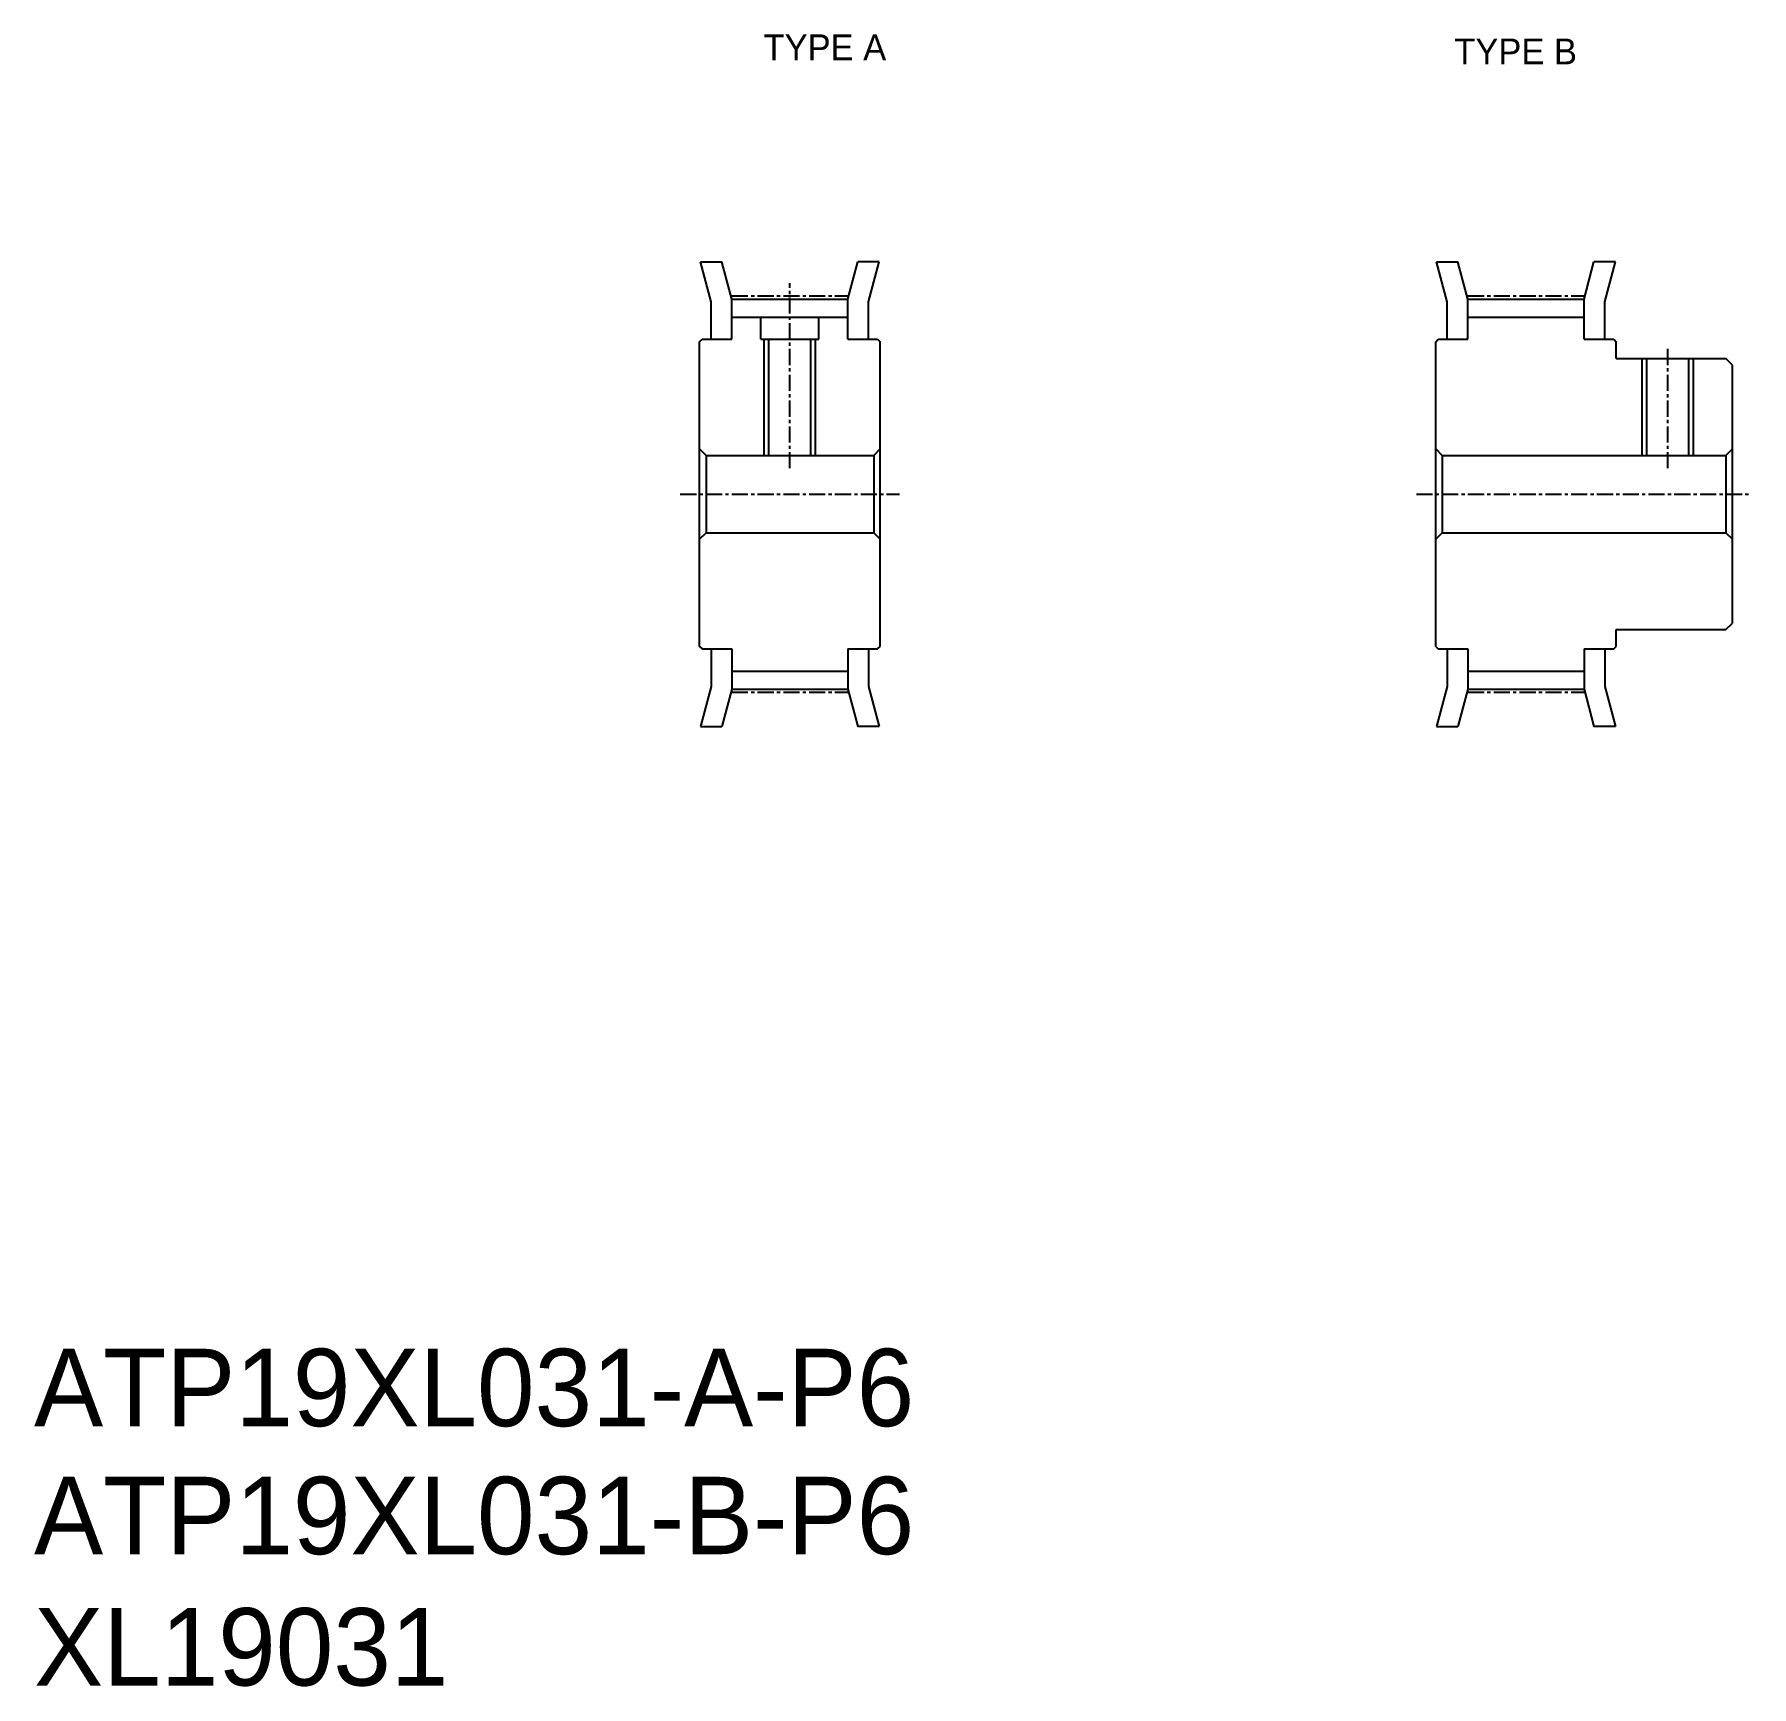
# Model space of a CAD drawing. Extents: x -286 to -153, y -61 to 67.
import ezdxf

# ---------------------------------------------------------------- set-up
doc = ezdxf.new("R2010")
doc.units = 0
doc.linetypes.add('CENTER', pattern=[2, 1.25, -0.25, 0.25, -0.25])
doc.layers.get('0').update_dxf_attribs({"linetype": 'CONTINUOUS'})
doc.layers.add('CENTER', color=1, linetype='CENTER')

msp = doc.modelspace()

# ---------------------------------------------------------------- linework, layer by layer
for p, q in [((-234.32, 49.53), (-232.66, 49.53)), ((-233.49, 46.43), (-234.32, 49.53)), ((-231.89, 46.64), (-232.66, 49.53)), ((-222.89, 46.64), (-222.11, 49.53)), ((-220.46, 49.53), (-222.11, 49.53)), ((-221.29, 46.43), (-220.46, 49.53)), ((-177.24, 49.53), (-175.59, 49.53)), ((-176.41, 46.43), (-177.24, 49.53)), ((-174.81, 46.64), (-175.59, 49.53)), ((-165.81, 46.64), (-165.04, 49.53)), ((-163.38, 49.53), (-165.04, 49.53)), ((-164.21, 46.43), (-163.38, 49.53)), ((-231.89, 46.64), (-222.89, 46.64)), ((-231.89, 43.53), (-231.89, 46.64)), ((-222.89, 43.53), (-222.89, 46.64)), ((-174.81, 46.64), (-165.81, 46.64)), ((-174.81, 43.53), (-174.81, 46.64)), ((-165.81, 43.53), (-165.81, 46.64)), ((-233.49, 43.53), (-233.49, 46.43)), ((-221.29, 43.53), (-221.29, 46.43)), ((-176.41, 43.53), (-176.41, 46.43)), ((-164.21, 43.53), (-164.21, 46.43)), ((-231.89, 45.24), (-222.89, 45.24)), ((-229.64, 43.53), (-229.64, 45.24)), ((-225.14, 43.53), (-225.14, 45.24)), ((-174.81, 45.24), (-165.81, 45.24)), ((-234.39, 43.33), (-234.19, 43.53)), ((-234.39, 19.73), (-234.39, 43.33)), ((-234.19, 43.53), (-231.89, 43.53)), ((-229.64, 43.53), (-225.14, 43.53)), ((-229.01, 34.53), (-229.01, 43.53)), ((-225.77, 34.53), (-225.77, 43.53)), ((-222.89, 43.53), (-220.59, 43.53)), ((-220.59, 43.53), (-220.39, 43.33)), ((-220.39, 19.73), (-220.39, 43.33)), ((-177.31, 43.33), (-177.11, 43.53)), ((-177.31, 19.73), (-177.31, 43.33)), ((-177.11, 43.53), (-174.81, 43.53)), ((-165.81, 43.53), (-163.51, 43.53)), ((-163.51, 43.53), (-163.31, 43.33)), ((-163.31, 42.03), (-163.31, 43.33)), ((-163.31, 42.03), (-163.31, 43.33)), ((-163.31, 42.03), (-154.81, 42.03)), ((-160.93, 34.53), (-160.93, 42.03)), ((-157.69, 34.53), (-157.69, 42.03)), ((-154.31, 41.53), (-154.81, 42.03)), ((-154.31, 21.53), (-154.31, 41.53)), ((-234.39, 35.03), (-233.89, 34.53)), ((-220.39, 35.03), (-220.89, 34.53)), ((-177.31, 35.03), (-176.81, 34.53)), ((-154.81, 34.53), (-154.31, 35.03)), ((-233.89, 34.53), (-220.89, 34.53)), ((-233.89, 34.53), (-233.89, 28.53)), ((-220.89, 34.53), (-220.89, 28.53)), ((-176.81, 34.53), (-154.81, 34.53)), ((-176.81, 34.53), (-176.81, 28.53)), ((-154.81, 34.53), (-154.81, 28.53)), ((-234.39, 28.03), (-233.89, 28.53)), ((-233.89, 28.53), (-220.89, 28.53)), ((-220.39, 28.03), (-220.89, 28.53)), ((-177.31, 28.03), (-176.81, 28.53)), ((-176.81, 28.53), (-154.81, 28.53)), ((-154.81, 28.53), (-154.31, 28.03)), ((-154.81, 21.03), (-154.31, 21.53)), ((-163.31, 21.03), (-154.81, 21.03)), ((-163.31, 19.73), (-163.31, 21.03)), ((-234.39, 19.73), (-234.19, 19.53)), ((-234.19, 19.53), (-231.89, 19.53)), ((-233.49, 19.53), (-233.49, 16.63)), ((-231.89, 19.53), (-231.89, 16.42)), ((-222.89, 19.53), (-220.59, 19.53)), ((-222.89, 19.53), (-222.89, 16.42)), ((-221.29, 19.53), (-221.29, 16.63)), ((-220.59, 19.53), (-220.39, 19.73)), ((-177.31, 19.73), (-177.11, 19.53)), ((-177.11, 19.53), (-174.81, 19.53)), ((-176.41, 19.53), (-176.41, 16.63)), ((-174.81, 19.53), (-174.81, 16.42)), ((-165.81, 19.53), (-165.81, 16.42)), ((-165.81, 19.53), (-163.51, 19.53)), ((-164.21, 19.53), (-164.21, 16.63)), ((-163.51, 19.53), (-163.31, 19.73)), ((-231.89, 17.82), (-222.89, 17.82)), ((-174.81, 17.82), (-165.81, 17.82)), ((-233.49, 16.63), (-234.32, 13.53)), ((-231.89, 16.42), (-232.66, 13.53)), ((-231.89, 16.42), (-222.89, 16.42)), ((-222.89, 16.42), (-222.11, 13.53)), ((-221.29, 16.63), (-220.46, 13.53)), ((-176.41, 16.63), (-177.24, 13.53)), ((-174.81, 16.42), (-175.59, 13.53)), ((-174.81, 16.42), (-165.81, 16.42)), ((-165.81, 16.42), (-165.04, 13.53)), ((-164.21, 16.63), (-163.38, 13.53)), ((-234.32, 13.53), (-232.66, 13.53)), ((-220.46, 13.53), (-222.11, 13.53)), ((-177.24, 13.53), (-175.59, 13.53)), ((-163.38, 13.53), (-165.04, 13.53))]:
    msp.add_line(p, q)
at = {"color": 3}
for p, q in [((-229.39, 34.53), (-229.39, 43.53)), ((-225.39, 34.53), (-225.39, 43.53)), ((-161.31, 34.53), (-161.31, 42.03)), ((-157.31, 34.53), (-157.31, 42.03))]:
    msp.add_line(p, q, dxfattribs=at)
at = {"layer": 'CENTER', "color": 1, "linetype": 'CENTER'}
for p, q in [((-231.89, 46.89), (-222.89, 46.89)), ((-227.39, 33.53), (-227.39, 47.89)), ((-174.81, 46.89), (-165.81, 46.89)), ((-159.31, 33.53), (-159.31, 43.03)), ((-235.89, 31.53), (-218.89, 31.53)), ((-178.81, 31.53), (-152.81, 31.53)), ((-231.89, 16.17), (-222.89, 16.17)), ((-174.81, 16.17), (-165.81, 16.17))]:
    msp.add_line(p, q, dxfattribs=at)

# ---------------------------------------------------------------- texts
for s, p in [('TYPE A', (-229.43, 65.16)), ('TYPE B', (-175.87, 64.84))]:
    msp.add_text(s, height=2).set_placement(p)
at = {"color": 7, "linetype": 'CONTINUOUS'}
for s, p in [('ATP19XL031-A-P6 ', (-285.99, -40.71)), ('ATP19XL031-B-P6', (-285.99, -50.63)), ('XL19031', (-285.99, -60.81))]:
    msp.add_text(s, height=6, dxfattribs=at).set_placement(p)

doc.saveas('drawing.dxf')
